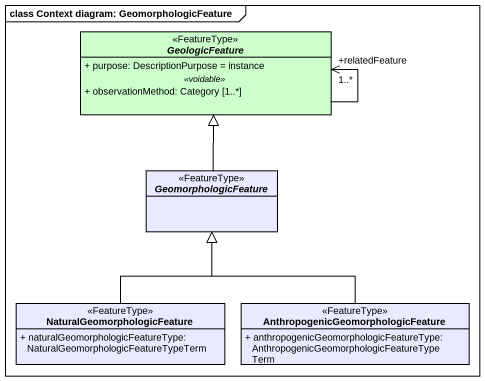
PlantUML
@startuml
mainframe class Context diagram: GeomorphologicFeature
hide circle
hide empty members
skinparam classAttributeIconSize 0
abstract class GeologicFeature <<FeatureType>> #CCFFCC {
  + purpose: DescriptionPurpose = instance
  .. <<voidable>> ..
  + observationMethod: Category [1..*]
}
abstract class GeomorphologicFeature <<FeatureType>> #E9E9FF
class NaturalGeomorphologicFeature <<FeatureType>> #E9E9FF {
  + naturalGeomorphologicFeatureType: NaturalGeomorphologicFeatureTypeTerm
}
class "AnthropogenicGeomorphologicFeature" as AnthropogenicGeomorphologicF <<FeatureType>> #E9E9FF {
  + anthropogenicGeomorphologicFeatureType: AnthropogenicGeomorphologicFeatureTypeTerm
}
GeologicFeature --> "+relatedFeature\n1..*" GeologicFeature
GeomorphologicFeature -up-|> GeologicFeature
NaturalGeomorphologicFeature -up-|> GeomorphologicFeature
AnthropogenicGeomorphologicF -up-|> GeomorphologicFeature
@enduml
